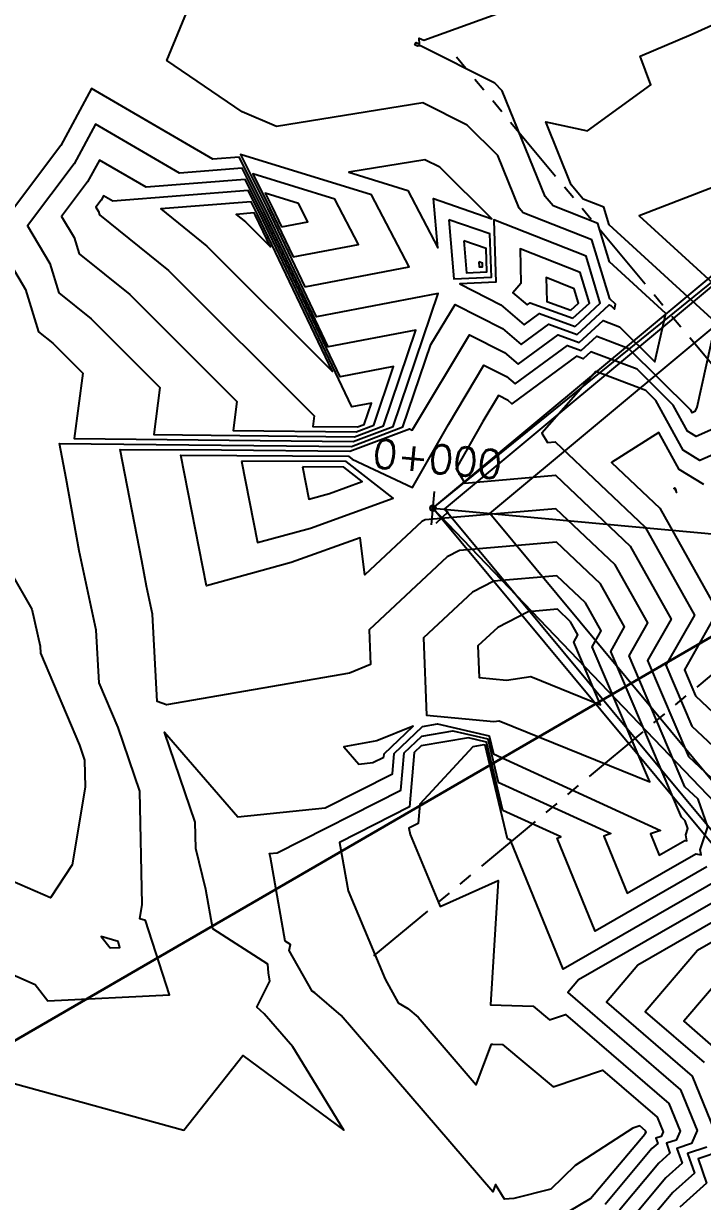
# Model space of a CAD drawing. Header units: metres. Extents: x 419533 to 423558, y 4805342 to 4807578.
# Drawn here: x 421780.04 to 421792.16, y 4806419.33 to 4806440.34 of the extents above; entities that cross this region are included whole.
import ezdxf

# ---------------------------------------------------------------- set-up
doc = ezdxf.new("R2010")
doc.units = ezdxf.units.M
doc.linetypes.add('PHANTOM', pattern=[2.5, 1.25, -0.25, 0.25, -0.25, 0.25, -0.25])
for name, color, linetype in [('_pieds', 253, 'Continuous'), ('C-ROAD-CNTR-N', 92, 'Continuous'), ('C-ROAD-STAN', 11, 'Continuous'), ('C-ROAD-STAN-MAJR', 11, 'Continuous'), ('C-ROAD-STAN-MINR', 11, 'Continuous'), ('C-TOPO-MAJR', 9, 'Continuous'), ('C-TOPO-MINR', 8, 'Continuous')]:
    doc.layers.add(name, color=color, linetype=linetype)
doc.styles.get("Standard").update_dxf_attribs({"font": 'simplex.shx'})

# ---------------------------------------------------------------- blocks, each defined once
blk = doc.blocks.new('AeccTickLine')
blk.add_line((0, -0.5), (0, 0.5))
blk = doc.blocks.new('AN30 +0 +0')
at = {"linetype": 'PHANTOM', "flags": 128}
for points in [[(0, -11.382), (0, 11.382)], [(-11.382, 0), (11.382, 0)]]:
    blk.add_lwpolyline(points, dxfattribs=at)
at = {"flags": 128}
blk.add_lwpolyline([(-4.744, -4.744), (-4.744, 4.744), (4.744, 4.744), (4.744, -4.744)], close=True, dxfattribs=at)
blk = doc.blocks.new('tower_bases_layout_1')
at = {"color": 31, "lineweight": 30, "true_color": 0xffbd7a, "elevation": 1718.013}
blk.add_lwpolyline([(423449.834, 4807399.592), (423130.593, 4807500.114), (421950.92, 4806612.998), (421795.045, 4806430.988), (421305.015, 4806147.038), (421305.015, 4806147.038), (420630.083, 4805770.97), (419765.157, 4805549.54), (419617.356, 4805580.088)], dxfattribs=at)
at = {"layer": '_pieds', "elevation": 1838.947, "flags": 128}
for points in [[(421794.339, 4806423.294), (421787.347, 4806431.698), (421795.751, 4806438.69), (421802.743, 4806430.286)], [(421794.357, 4806423.498), (421787.551, 4806431.68), (421795.733, 4806438.486), (421802.539, 4806430.304)]]:
    blk.add_lwpolyline(points, close=True, dxfattribs=at)
at = {"rotation": 39.7566429}
blk.add_blockref('AN30 +0 +0', (421795.045, 4806430.992, 1838.947), dxfattribs=at)
blk = doc.blocks.new('AeccTickTriangle')
at = {"color": 0, "linetype": 'ByBlock', "lineweight": -2}
blk.add_lwpolyline([(0, 0.67), (-0.58, -0.33), (0.58, -0.33)], close=True, dxfattribs=at)
at = {"color": 0, "linetype": 'ByBlock', "lineweight": -2, "const_width": 0.0625}
blk.add_lwpolyline([(-0.03, 0, 1), (0.03, 0, 1)], format="xyb", close=True, dxfattribs=at)
blk = doc.blocks.new('leg_extensions_profiles_1')
at = {"layer": 'C-ROAD-CNTR-N', "color": 92, "linetype": 'Continuous', "lineweight": -3, "flags": 128}
blk.add_lwpolyline([(421794.432, 4806424.311), (421787.347, 4806431.698), (421795.733, 4806438.486), (421801.726, 4806430.379)], dxfattribs=at)
at = {"layer": 'C-TOPO-MAJR', "color": 9, "linetype": 'Continuous', "lineweight": -3, "flags": 128}
for points, elevation in [([(421788.126, 4806418.177), (421790.16, 4806419.386), (421791.13, 4806420.537), (421791.14, 4806420.546), (421791.137, 4806420.556), (421791.147, 4806420.559), (421791.15, 4806420.568), (421791.139, 4806420.595), (421791.038, 4806420.682), (421790.914, 4806420.641), (421789.886, 4806419.974), (421789.45, 4806419.554), (421788.789, 4806419.385), (421788.622, 4806419.374), (421788.463, 4806419.634), (421788.415, 4806419.506), (421785.71, 4806422.652), (421785.241, 4806423.053), (421785.192, 4806423.082), (421784.782, 4806423.811), (421784.803, 4806423.916), (421784.712, 4806423.975), (421784.448, 4806425.467), (421784.43, 4806425.537), (421784.57, 4806425.551), (421786.776, 4806426.667), (421786.835, 4806427.334), (421787.151, 4806427.632), (421787.705, 4806427.726), (421788.328, 4806427.583), (421788.512, 4806426.814), (421790.519, 4806425.894), (421790.399, 4806425.851), (421790.815, 4806424.832), (421792.038, 4806425.536), (421792.135, 4806425.519), (421792.119, 4806425.606), (421792.25, 4806426.018), (421792.078, 4806426.507), (421791.844, 4806426.727), (421790.848, 4806429.063), (421791.181, 4806429.652), (421790.602, 4806430.686), (421789.543, 4806431.688), (421787.208, 4806431.489), (421787.15, 4806431.459), (421786.132, 4806430.512), (421786.051, 4806431.172), (421784.819, 4806430.727), (421783.305, 4806430.312), (421782.849, 4806432.644), (421785.839, 4806432.626), (421785.907, 4806432.573), (421786.981, 4806432.066), (421787.622, 4806433.193), (421788.258, 4806434.251), (421788.657, 4806434.047), (421788.812, 4806433.914), (421789.746, 4806434.599), (421789.994, 4806434.509), (421790.274, 4806434.767), (421790.833, 4806434.555), (421791.941, 4806433.451), (421791.962, 4806433.414), (421791.974, 4806433.407), (421792.032, 4806433.432), (421792.062, 4806433.503), (421792.396, 4806435.008), (421790.49, 4806436.752), (421790.395, 4806437.069), (421790.027, 4806437.213), (421789.816, 4806437.464), (421789.359, 4806438.589), (421790.108, 4806438.43), (421791.235, 4806439.247), (421791.046, 4806439.76), (421791.955, 4806440.147), (421793.235, 4806440.723)], 1790), ([(421793.019, 4806424.356), (421792.067, 4806423.808), (421791.132, 4806422.718), (421792.186, 4806421.81)], 1795), ([(421792.505, 4806420.236), (421792.079, 4806420.096), (421792.231, 4806419.662), (421791.756, 4806419.231)], 1795)]:
    blk.add_lwpolyline(points, dxfattribs=dict(at, elevation=elevation))
for points, elevation in [([(421783.849, 4806433.599), (421783.783, 4806433.083), (421785.976, 4806433.06), (421786.292, 4806433.18), (421786.646, 4806434.224), (421785.689, 4806434.04), (421784.292, 4806436.974), (421783.997, 4806437.562), (421782.231, 4806437.423), (421781.398, 4806437.908), (421781.185, 4806437.517), (421780.721, 4806436.899), (421780.942, 4806436.525), (421781.033, 4806436.236), (421781.938, 4806435.507), (421783.849, 4806433.599)], 1785), ([(421784.644, 4806436.714), (421785.117, 4806436.805), (421784.946, 4806437.132), (421784.351, 4806437.316), (421784.476, 4806437.066), (421784.644, 4806436.714)], 1790), ([(421788.166, 4806436.091), (421788.173, 4806436.001), (421788.231, 4806436.004), (421788.229, 4806436.07), (421788.166, 4806436.091)], 1790), ([(421789.81, 4806435.229), (421789.947, 4806435.356), (421789.87, 4806435.613), (421789.366, 4806435.811), (421789.377, 4806435.387), (421789.81, 4806435.229)], 1785)]:
    blk.add_lwpolyline(points, close=True, dxfattribs=dict(at, elevation=elevation))
at = {"layer": 'C-TOPO-MINR', "color": 8, "linetype": 'Continuous', "lineweight": -3, "flags": 128}
for points, elevation in [([(421779.876, 4806421.437), (421782.901, 4806420.604), (421783.955, 4806421.94), (421785.757, 4806420.603), (421784.848, 4806422.09), (421784.337, 4806422.683), (421784.204, 4806422.797), (421784.438, 4806423.262), (421784.412, 4806423.412), (421784.403, 4806423.565), (421783.419, 4806424.195), (421783.295, 4806424.895), (421783.114, 4806425.627), (421783.104, 4806426.1), (421782.554, 4806427.703), (421783.866, 4806426.194), (421785.424, 4806426.356), (421786.623, 4806426.963), (421786.655, 4806427.326), (421787.163, 4806427.805), (421787.431, 4806427.85), (421788.352, 4806427.639), (421788.429, 4806427.32), (421791.411, 4806425.952), (421791.232, 4806425.889), (421791.387, 4806425.51), (421791.842, 4806425.772), (421791.878, 4806425.766), (421791.858, 4806425.872), (421791.895, 4806425.987), (421791.847, 4806426.124), (421791.781, 4806426.185), (421790.519, 4806429.145), (421790.766, 4806429.582), (421790.336, 4806430.348), (421789.551, 4806431.091), (421787.821, 4806430.944), (421787.602, 4806430.83), (421786.208, 4806429.532), (421786.231, 4806428.908), (421785.857, 4806428.758), (421782.593, 4806428.189), (421782.426, 4806428.249), (421782.343, 4806429.806), (421782.234, 4806430.307), (421782.153, 4806430.762), (421781.764, 4806432.748), (421783.571, 4806432.737), (421785.867, 4806432.713), (421786.926, 4806433.113), (421786.977, 4806433.089), (421787.005, 4806433.138), (421787.999, 4806434.793), (421788.624, 4806434.474), (421788.866, 4806434.266), (421789.58, 4806434.79), (421789.957, 4806434.653), (421790.383, 4806435.046), (421790.677, 4806434.934), (421791.308, 4806434.306), (421791.501, 4806435.173), (421790.497, 4806436.091), (421790.29, 4806436.777), (421789.492, 4806437.091), (421789.351, 4806437.258), (421788.585, 4806439.144), (421788.449, 4806439.279), (421787.123, 4806439.947), (421787.074, 4806439.939), (421787.022, 4806439.961), (421787.05, 4806440.005), (421787.108, 4806439.977), (421787.1, 4806440.082), (421787.183, 4806440.047), (421788.553, 4806440.537)], 1789), ([(421779.63, 4806423.476), (421780.25, 4806423.203), (421780.476, 4806422.914), (421782.648, 4806423.019), (421782.219, 4806424.346), (421782.116, 4806424.377), (421782.158, 4806424.63), (421782.117, 4806426.651), (421781.727, 4806427.786), (421781.389, 4806428.583), (421781.339, 4806429.521), (421781.032, 4806430.94), (421780.802, 4806432.226), (421780.68, 4806432.852), (421781.249, 4806432.849), (421785.894, 4806432.8), (421786.812, 4806433.147), (421787.311, 4806434.619), (421787.741, 4806435.334), (421788.59, 4806434.901), (421788.919, 4806434.618), (421789.414, 4806434.982), (421789.92, 4806434.797), (421790.492, 4806435.325), (421790.522, 4806435.313), (421790.586, 4806435.249), (421790.605, 4806435.337), (421790.503, 4806435.431), (421790.185, 4806436.486), (421788.957, 4806436.969), (421788.887, 4806437.052), (421788.506, 4806437.989), (421787.959, 4806438.529), (421787.164, 4806438.929), (421784.553, 4806438.505), (421783.944, 4806438.766), (421782.601, 4806439.683), (421783.03, 4806440.735)], 1788), ([(421793.526, 4806437.874), (421791.029, 4806436.914), (421793.291, 4806434.844)], 1791), ([(421792.769, 4806433.296), (421792.043, 4806432.979), (421791.889, 4806433.073), (421791.634, 4806433.534), (421790.989, 4806434.176), (421790.165, 4806434.489), (421790.031, 4806434.365), (421789.912, 4806434.408), (421788.758, 4806433.562), (421788.691, 4806433.62), (421788.517, 4806433.709), (421788.239, 4806433.247), (421787.762, 4806432.408), (421787.915, 4806432.147), (421789.534, 4806432.286), (421790.867, 4806431.023), (421791.596, 4806429.722), (421791.177, 4806428.981), (421791.907, 4806427.269), (421792.31, 4806426.891)], 1791), ([(421792.234, 4806425.3), (421790.243, 4806424.153), (421789.565, 4806425.813), (421789.627, 4806425.835), (421788.594, 4806426.309), (421788.303, 4806427.527), (421787.979, 4806427.602), (421787.139, 4806427.459), (421787.015, 4806427.342), (421786.929, 4806426.371), (421785.681, 4806425.739), (421785.833, 4806424.874), (421786.493, 4806423.296), (421786.728, 4806422.879), (421786.902, 4806422.775), (421787.082, 4806422.621), (421788.121, 4806421.412), (421788.392, 4806422.14), (421788.417, 4806422.137), (421788.589, 4806422.131), (421789.492, 4806421.381), (421790.376, 4806421.677), (421791.349, 4806420.838), (421791.454, 4806420.578), (421791.418, 4806420.495), (421791.325, 4806420.464), (421791.358, 4806420.37), (421791.255, 4806420.276), (421790.418, 4806419.282)], 1791), ([(421793.506, 4806433.161), (421792.111, 4806432.552), (421791.815, 4806432.731), (421791.326, 4806433.617), (421791.145, 4806433.798), (421790.254, 4806434.135), (421789.816, 4806433.634), (421789.292, 4806433.038), (421789.391, 4806432.871), (421789.526, 4806432.883), (421791.132, 4806431.361), (421792.012, 4806429.792), (421791.506, 4806428.898), (421791.97, 4806427.811), (421792.541, 4806427.275)], 1792), ([(421792.43, 4806425.064), (421789.671, 4806423.475), (421788.732, 4806425.775), (421788.736, 4806425.777), (421788.677, 4806425.803), (421788.278, 4806427.472), (421788.254, 4806427.477), (421788.061, 4806427.444), (421787.113, 4806426.422), (421787.082, 4806426.074), (421786.919, 4806425.992), (421786.939, 4806425.879), (421787.477, 4806424.593), (421788.513, 4806425.056), (421788.377, 4806422.841), (421789.134, 4806422.819), (421789.427, 4806422.575), (421789.714, 4806422.671), (421791.558, 4806421.081), (421791.757, 4806420.587), (421791.69, 4806420.43), (421791.514, 4806420.372), (421791.577, 4806420.193), (421791.38, 4806420.015), (421790.675, 4806419.177)], 1792), ([(421792.18, 4806432.124), (421791.742, 4806432.39), (421791.379, 4806433.048), (421790.536, 4806432.515), (421791.398, 4806431.698), (421792.427, 4806429.862), (421791.835, 4806428.816), (421792.032, 4806428.353), (421792.772, 4806427.658)], 1793), ([(421792.626, 4806424.828), (421789.946, 4806423.285), (421789.754, 4806423.06), (421791.767, 4806421.324), (421792.06, 4806420.597), (421791.962, 4806420.365), (421791.702, 4806420.28), (421791.795, 4806420.016), (421791.506, 4806419.754), (421790.933, 4806419.073)], 1793), ([(421792.822, 4806424.592), (421791.006, 4806423.546), (421790.443, 4806422.889), (421791.976, 4806421.567), (421792.364, 4806420.607)], 1794), ([(421792.233, 4806420.3), (421791.891, 4806420.188), (421792.013, 4806419.839), (421791.631, 4806419.492), (421791.19, 4806418.969)], 1794), ([(421793.127, 4806424.069), (421791.822, 4806422.547), (421792.395, 4806422.053)], 1796), ([(421779.815, 4806430.551), (421780.192, 4806429.9), (421780.336, 4806429.237), (421780.342, 4806429.111), (421781.037, 4806427.473), (421781.13, 4806427.203), (421781.14, 4806426.722), (421780.907, 4806425.336), (421780.52, 4806424.747), (421779.704, 4806425.107)], 1787)]:
    blk.add_lwpolyline(points, dxfattribs=dict(at, elevation=elevation))
for points, elevation in [([(421781.097, 4806434.108), (421780.947, 4806432.939), (421785.921, 4806432.886), (421786.639, 4806433.158), (421787.441, 4806435.526), (421785.271, 4806435.11), (421784.366, 4806437.011), (421783.888, 4806437.961), (421783.42, 4806437.924), (421781.256, 4806439.183), (421780.705, 4806438.168), (421779.502, 4806436.567), (421780.076, 4806435.596), (421780.31, 4806434.846), (421780.563, 4806434.642), (421781.097, 4806434.108)], 1787), ([(421782.473, 4806433.854), (421782.365, 4806433.011), (421785.949, 4806432.973), (421786.465, 4806433.169), (421787.044, 4806434.875), (421785.48, 4806434.575), (421784.329, 4806436.993), (421783.942, 4806437.762), (421782.826, 4806437.673), (421781.327, 4806438.545), (421780.945, 4806437.842), (421780.112, 4806436.733), (421780.509, 4806436.061), (421780.671, 4806435.541), (421781.25, 4806435.075), (421782.473, 4806433.854)], 1786), ([(421785.062, 4806435.644), (421786.921, 4806436.001), (421786.25, 4806437.289), (421783.91, 4806438.008), (421784.402, 4806437.029), (421785.062, 4806435.644)], 1788), ([(421786.902, 4806437.367), (421787.435, 4806436.345), (421787.36, 4806437.219), (421788.398, 4806436.862), (421787.469, 4806437.779), (421787.205, 4806437.912), (421785.848, 4806437.691), (421786.902, 4806437.367)], 1787), ([(421784.853, 4806436.179), (421786.019, 4806436.403), (421785.598, 4806437.211), (421784.131, 4806437.662), (421784.439, 4806437.048), (421784.853, 4806436.179)], 1789), ([(421785.225, 4806433.344), (421785.201, 4806433.155), (421786.003, 4806433.147), (421786.119, 4806433.191), (421786.248, 4806433.573), (421785.898, 4806433.506), (421784.256, 4806436.956), (421784.051, 4806437.363), (421781.637, 4806437.172), (421781.468, 4806437.27), (421781.425, 4806437.191), (421781.331, 4806437.066), (421781.376, 4806436.99), (421781.394, 4806436.931), (421782.626, 4806435.94), (421785.225, 4806433.344)], 1784), ([(421783.313, 4806436.373), (421785.552, 4806434.137), (421784.219, 4806436.937), (421784.105, 4806437.163), (421782.49, 4806437.035), (421783.313, 4806436.373)], 1783), ([(421784.001, 4806436.806), (421784.449, 4806436.359), (421784.182, 4806436.919), (421784.159, 4806436.964), (421783.836, 4806436.938), (421784.001, 4806436.806)], 1782), ([(421787.628, 4806436.843), (421787.719, 4806435.791), (421788.39, 4806435.82), (421788.363, 4806436.591), (421787.628, 4806436.843)], 1788), ([(421789.883, 4806434.941), (421790.333, 4806435.356), (421790.08, 4806436.195), (421788.435, 4806436.841), (421788.435, 4806436.833), (421788.431, 4806436.828), (421788.47, 4806435.728), (421787.827, 4806435.7), (421788.557, 4806435.328), (421788.973, 4806434.97), (421789.249, 4806435.173), (421789.883, 4806434.941)], 1787), ([(421787.897, 4806436.467), (421787.946, 4806435.896), (421788.31, 4806435.912), (421788.296, 4806436.33), (421787.897, 4806436.467)], 1789), ([(421789.846, 4806435.085), (421790.14, 4806435.356), (421789.975, 4806435.904), (421788.901, 4806436.326), (421788.916, 4806435.703), (421788.771, 4806435.542), (421789.026, 4806435.323), (421789.083, 4806435.364), (421789.846, 4806435.085)], 1786), ([(421783.933, 4806432.54), (421784.218, 4806431.086), (421785.161, 4806431.345), (421786.636, 4806431.877), (421785.797, 4806432.529), (421783.933, 4806432.54)], 1791), ([(421785.018, 4806432.436), (421785.13, 4806431.861), (421785.504, 4806431.963), (421786.087, 4806432.174), (421785.755, 4806432.432), (421785.018, 4806432.436)], 1792), ([(421791.663, 4806432.036), (421791.696, 4806431.977), (421791.684, 4806432.039), (421791.669, 4806432.048), (421791.663, 4806432.06), (421791.648, 4806432.05), (421791.663, 4806432.036)], 1794), ([(421790.071, 4806430.01), (421789.56, 4806430.494), (421788.434, 4806430.398), (421788.055, 4806430.202), (421787.179, 4806429.387), (421787.232, 4806428.009), (421788.436, 4806427.893), (421788.532, 4806427.907), (421791.218, 4806426.817), (421790.189, 4806429.228), (421790.35, 4806429.512), (421790.071, 4806430.01)], 1788), ([(421789.805, 4806429.673), (421789.569, 4806429.897), (421789.047, 4806429.852), (421788.507, 4806429.573), (421788.151, 4806429.242), (421788.173, 4806428.681), (421788.662, 4806428.634), (421789.092, 4806428.698), (421790.337, 4806428.192), (421789.86, 4806429.31), (421789.935, 4806429.442), (421789.805, 4806429.673)], 1787), ([(421786.47, 4806427.259), (421786.476, 4806427.318), (421786.995, 4806427.808), (421786.347, 4806427.548), (421785.757, 4806427.445), (421786.026, 4806427.135), (421786.277, 4806427.161), (421786.47, 4806427.259)], 1788), ([(421781.728, 4806423.97), (421781.426, 4806424.062), (421781.588, 4806423.855), (421781.762, 4806423.864), (421781.728, 4806423.97)], 1787)]:
    blk.add_lwpolyline(points, close=True, dxfattribs=dict(at, elevation=elevation))
at = {"layer": 'C-ROAD-STAN', "color": 11, "linetype": 'Continuous', "lineweight": -3, "xscale": 0.02999999999999999, "yscale": 0.02999999999999999, "zscale": 0.02999999999999999}
blk.add_blockref('AeccTickTriangle', (421787.347, 4806431.698), dxfattribs=at)
at = {"layer": 'C-ROAD-STAN-MINR', "color": 11, "linetype": 'Continuous', "lineweight": -3, "xscale": 0.2999999999999999, "yscale": 0.2999999999999999, "zscale": 0.2999999999999999, "rotation": 133.8000037983411}
blk.add_blockref('AeccTickLine', (421787.51, 4806431.528), dxfattribs=at)

msp = doc.modelspace()

# ---------------------------------------------------------------- linework, layer by layer
at = {"layer": 'C-ROAD-CNTR-N', "color": 92, "linetype": 'Continuous', "lineweight": -3, "flags": 128}
msp.add_lwpolyline([(421787.347, 4806431.698), (421795.04, 4806430.99), (421801.726, 4806430.379)], dxfattribs=at)
at = {"layer": 'C-ROAD-STAN', "color": 11, "linetype": 'Continuous', "lineweight": -3}
msp.add_circle((421787.347, 4806431.698), 0.05, dxfattribs=at)
at = {"layer": 'C-TOPO-MAJR', "color": 9, "linetype": 'Continuous', "lineweight": -3, "flags": 128}
for points, elevation in [([(421788.126, 4806418.177), (421790.16, 4806419.386), (421791.13, 4806420.537), (421791.14, 4806420.546), (421791.137, 4806420.556), (421791.147, 4806420.559), (421791.15, 4806420.568), (421791.139, 4806420.595), (421791.038, 4806420.682), (421790.914, 4806420.641), (421789.886, 4806419.974), (421789.45, 4806419.554), (421788.789, 4806419.385), (421788.622, 4806419.374), (421788.463, 4806419.634), (421788.415, 4806419.506), (421785.71, 4806422.652), (421785.241, 4806423.053), (421785.192, 4806423.082), (421784.782, 4806423.811), (421784.803, 4806423.916), (421784.712, 4806423.975), (421784.448, 4806425.467), (421784.43, 4806425.537), (421784.57, 4806425.551), (421786.776, 4806426.667), (421786.835, 4806427.334), (421787.151, 4806427.632), (421787.705, 4806427.726), (421788.328, 4806427.583), (421788.512, 4806426.814), (421790.519, 4806425.894), (421790.399, 4806425.851), (421790.815, 4806424.832), (421792.038, 4806425.536), (421792.135, 4806425.519), (421792.119, 4806425.606), (421792.25, 4806426.018), (421792.078, 4806426.507), (421791.844, 4806426.727), (421790.848, 4806429.063), (421791.181, 4806429.652), (421790.602, 4806430.686), (421789.543, 4806431.688), (421787.208, 4806431.489), (421787.15, 4806431.459), (421786.132, 4806430.512), (421786.051, 4806431.172), (421784.819, 4806430.727), (421783.305, 4806430.312), (421782.849, 4806432.644), (421785.839, 4806432.626), (421785.907, 4806432.573), (421786.981, 4806432.066), (421787.622, 4806433.193), (421788.258, 4806434.251), (421788.657, 4806434.047), (421788.812, 4806433.914), (421789.746, 4806434.599), (421789.994, 4806434.509), (421790.274, 4806434.767), (421790.833, 4806434.555), (421791.941, 4806433.451), (421791.962, 4806433.414), (421791.974, 4806433.407), (421792.032, 4806433.432), (421792.062, 4806433.503), (421792.396, 4806435.008), (421790.49, 4806436.752), (421790.395, 4806437.069), (421790.027, 4806437.213), (421789.816, 4806437.464), (421789.359, 4806438.589), (421790.108, 4806438.43), (421791.235, 4806439.247), (421791.046, 4806439.76), (421791.955, 4806440.147), (421793.235, 4806440.723)], 1790), ([(421793.019, 4806424.356), (421792.067, 4806423.808), (421791.132, 4806422.718), (421792.186, 4806421.81)], 1795), ([(421792.505, 4806420.236), (421792.079, 4806420.096), (421792.231, 4806419.662), (421791.756, 4806419.231)], 1795)]:
    msp.add_lwpolyline(points, dxfattribs=dict(at, elevation=elevation))
for points, elevation in [([(421783.849, 4806433.599), (421783.783, 4806433.083), (421785.976, 4806433.06), (421786.292, 4806433.18), (421786.646, 4806434.224), (421785.689, 4806434.04), (421784.292, 4806436.974), (421783.997, 4806437.562), (421782.231, 4806437.423), (421781.398, 4806437.908), (421781.185, 4806437.517), (421780.721, 4806436.899), (421780.942, 4806436.525), (421781.033, 4806436.236), (421781.938, 4806435.507), (421783.849, 4806433.599)], 1785), ([(421784.644, 4806436.714), (421785.117, 4806436.805), (421784.946, 4806437.132), (421784.351, 4806437.316), (421784.476, 4806437.066), (421784.644, 4806436.714)], 1790), ([(421788.166, 4806436.091), (421788.173, 4806436.001), (421788.231, 4806436.004), (421788.229, 4806436.07), (421788.166, 4806436.091)], 1790), ([(421789.81, 4806435.229), (421789.947, 4806435.356), (421789.87, 4806435.613), (421789.366, 4806435.811), (421789.377, 4806435.387), (421789.81, 4806435.229)], 1785)]:
    msp.add_lwpolyline(points, close=True, dxfattribs=dict(at, elevation=elevation))
at = {"layer": 'C-TOPO-MINR', "color": 8, "linetype": 'Continuous', "lineweight": -3, "flags": 128}
for points, elevation in [([(421779.63, 4806423.476), (421780.25, 4806423.203), (421780.476, 4806422.914), (421782.648, 4806423.019), (421782.219, 4806424.346), (421782.116, 4806424.377), (421782.158, 4806424.63), (421782.117, 4806426.651), (421781.727, 4806427.786), (421781.389, 4806428.583), (421781.339, 4806429.521), (421781.032, 4806430.94), (421780.802, 4806432.226), (421780.68, 4806432.852), (421781.249, 4806432.849), (421785.894, 4806432.8), (421786.812, 4806433.147), (421787.311, 4806434.619), (421787.741, 4806435.334), (421788.59, 4806434.901), (421788.919, 4806434.618), (421789.414, 4806434.982), (421789.92, 4806434.797), (421790.492, 4806435.325), (421790.522, 4806435.313), (421790.586, 4806435.249), (421790.605, 4806435.337), (421790.503, 4806435.431), (421790.185, 4806436.486), (421788.957, 4806436.969), (421788.887, 4806437.052), (421788.506, 4806437.989), (421787.959, 4806438.529), (421787.164, 4806438.929), (421784.553, 4806438.505), (421783.944, 4806438.766), (421782.601, 4806439.683), (421783.03, 4806440.735)], 1788), ([(421779.876, 4806421.437), (421782.901, 4806420.604), (421783.955, 4806421.94), (421785.757, 4806420.603), (421784.848, 4806422.09), (421784.337, 4806422.683), (421784.204, 4806422.797), (421784.438, 4806423.262), (421784.412, 4806423.412), (421784.403, 4806423.565), (421783.419, 4806424.195), (421783.295, 4806424.895), (421783.114, 4806425.627), (421783.104, 4806426.1), (421782.554, 4806427.703), (421783.866, 4806426.194), (421785.424, 4806426.356), (421786.623, 4806426.963), (421786.655, 4806427.326), (421787.163, 4806427.805), (421787.431, 4806427.85), (421788.352, 4806427.639), (421788.429, 4806427.32), (421791.411, 4806425.952), (421791.232, 4806425.889), (421791.387, 4806425.51), (421791.842, 4806425.772), (421791.878, 4806425.766), (421791.858, 4806425.872), (421791.895, 4806425.987), (421791.847, 4806426.124), (421791.781, 4806426.185), (421790.519, 4806429.145), (421790.766, 4806429.582), (421790.336, 4806430.348), (421789.551, 4806431.091), (421787.821, 4806430.944), (421787.602, 4806430.83), (421786.208, 4806429.532), (421786.231, 4806428.908), (421785.857, 4806428.758), (421782.593, 4806428.189), (421782.426, 4806428.249), (421782.343, 4806429.806), (421782.234, 4806430.307), (421782.153, 4806430.762), (421781.764, 4806432.748), (421783.571, 4806432.737), (421785.867, 4806432.713), (421786.926, 4806433.113), (421786.977, 4806433.089), (421787.005, 4806433.138), (421787.999, 4806434.793), (421788.624, 4806434.474), (421788.866, 4806434.266), (421789.58, 4806434.79), (421789.957, 4806434.653), (421790.383, 4806435.046), (421790.677, 4806434.934), (421791.308, 4806434.306), (421791.501, 4806435.173), (421790.497, 4806436.091), (421790.29, 4806436.777), (421789.492, 4806437.091), (421789.351, 4806437.258), (421788.585, 4806439.144), (421788.449, 4806439.279), (421787.123, 4806439.947), (421787.074, 4806439.939), (421787.022, 4806439.961), (421787.05, 4806440.005), (421787.108, 4806439.977), (421787.1, 4806440.082), (421787.183, 4806440.047), (421788.553, 4806440.537)], 1789), ([(421793.526, 4806437.874), (421791.029, 4806436.914), (421793.291, 4806434.844)], 1791), ([(421792.769, 4806433.296), (421792.043, 4806432.979), (421791.889, 4806433.073), (421791.634, 4806433.534), (421790.989, 4806434.176), (421790.165, 4806434.489), (421790.031, 4806434.365), (421789.912, 4806434.408), (421788.758, 4806433.562), (421788.691, 4806433.62), (421788.517, 4806433.709), (421788.239, 4806433.247), (421787.762, 4806432.408), (421787.915, 4806432.147), (421789.534, 4806432.286), (421790.867, 4806431.023), (421791.596, 4806429.722), (421791.177, 4806428.981), (421791.907, 4806427.269), (421792.31, 4806426.891)], 1791), ([(421793.506, 4806433.161), (421792.111, 4806432.552), (421791.815, 4806432.731), (421791.326, 4806433.617), (421791.145, 4806433.798), (421790.254, 4806434.135), (421789.816, 4806433.634), (421789.292, 4806433.038), (421789.391, 4806432.871), (421789.526, 4806432.883), (421791.132, 4806431.361), (421792.012, 4806429.792), (421791.506, 4806428.898), (421791.97, 4806427.811), (421792.541, 4806427.275)], 1792), ([(421792.18, 4806432.124), (421791.742, 4806432.39), (421791.379, 4806433.048), (421790.536, 4806432.515), (421791.398, 4806431.698), (421792.427, 4806429.862), (421791.835, 4806428.816), (421792.032, 4806428.353), (421792.772, 4806427.658)], 1793), ([(421779.815, 4806430.551), (421780.192, 4806429.9), (421780.336, 4806429.237), (421780.342, 4806429.111), (421781.037, 4806427.473), (421781.13, 4806427.203), (421781.14, 4806426.722), (421780.907, 4806425.336), (421780.52, 4806424.747), (421779.704, 4806425.107)], 1787), ([(421792.234, 4806425.3), (421790.243, 4806424.153), (421789.565, 4806425.813), (421789.627, 4806425.835), (421788.594, 4806426.309), (421788.303, 4806427.527), (421787.979, 4806427.602), (421787.139, 4806427.459), (421787.015, 4806427.342), (421786.929, 4806426.371), (421785.681, 4806425.739), (421785.833, 4806424.874), (421786.493, 4806423.296), (421786.728, 4806422.879), (421786.902, 4806422.775), (421787.082, 4806422.621), (421788.121, 4806421.412), (421788.392, 4806422.14), (421788.417, 4806422.137), (421788.589, 4806422.131), (421789.492, 4806421.381), (421790.376, 4806421.677), (421791.349, 4806420.838), (421791.454, 4806420.578), (421791.418, 4806420.495), (421791.325, 4806420.464), (421791.358, 4806420.37), (421791.255, 4806420.276), (421790.418, 4806419.282)], 1791), ([(421792.43, 4806425.064), (421789.671, 4806423.475), (421788.732, 4806425.775), (421788.736, 4806425.777), (421788.677, 4806425.803), (421788.278, 4806427.472), (421788.254, 4806427.477), (421788.061, 4806427.444), (421787.113, 4806426.422), (421787.082, 4806426.074), (421786.919, 4806425.992), (421786.939, 4806425.879), (421787.477, 4806424.593), (421788.513, 4806425.056), (421788.377, 4806422.841), (421789.134, 4806422.819), (421789.427, 4806422.575), (421789.714, 4806422.671), (421791.558, 4806421.081), (421791.757, 4806420.587), (421791.69, 4806420.43), (421791.514, 4806420.372), (421791.577, 4806420.193), (421791.38, 4806420.015), (421790.675, 4806419.177)], 1792), ([(421792.626, 4806424.828), (421789.946, 4806423.285), (421789.754, 4806423.06), (421791.767, 4806421.324), (421792.06, 4806420.597), (421791.962, 4806420.365), (421791.702, 4806420.28), (421791.795, 4806420.016), (421791.506, 4806419.754), (421790.933, 4806419.073)], 1793), ([(421792.822, 4806424.592), (421791.006, 4806423.546), (421790.443, 4806422.889), (421791.976, 4806421.567), (421792.364, 4806420.607)], 1794), ([(421793.127, 4806424.069), (421791.822, 4806422.547), (421792.395, 4806422.053)], 1796), ([(421792.233, 4806420.3), (421791.891, 4806420.188), (421792.013, 4806419.839), (421791.631, 4806419.492), (421791.19, 4806418.969)], 1794)]:
    msp.add_lwpolyline(points, dxfattribs=dict(at, elevation=elevation))
for points, elevation in [([(421781.097, 4806434.108), (421780.947, 4806432.939), (421785.921, 4806432.886), (421786.639, 4806433.158), (421787.441, 4806435.526), (421785.271, 4806435.11), (421784.366, 4806437.011), (421783.888, 4806437.961), (421783.42, 4806437.924), (421781.256, 4806439.183), (421780.705, 4806438.168), (421779.502, 4806436.567), (421780.076, 4806435.596), (421780.31, 4806434.846), (421780.563, 4806434.642), (421781.097, 4806434.108)], 1787), ([(421782.473, 4806433.854), (421782.365, 4806433.011), (421785.949, 4806432.973), (421786.465, 4806433.169), (421787.044, 4806434.875), (421785.48, 4806434.575), (421784.329, 4806436.993), (421783.942, 4806437.762), (421782.826, 4806437.673), (421781.327, 4806438.545), (421780.945, 4806437.842), (421780.112, 4806436.733), (421780.509, 4806436.061), (421780.671, 4806435.541), (421781.25, 4806435.075), (421782.473, 4806433.854)], 1786), ([(421785.062, 4806435.644), (421786.921, 4806436.001), (421786.25, 4806437.289), (421783.91, 4806438.008), (421784.402, 4806437.029), (421785.062, 4806435.644)], 1788), ([(421786.902, 4806437.367), (421787.435, 4806436.345), (421787.36, 4806437.219), (421788.398, 4806436.862), (421787.469, 4806437.779), (421787.205, 4806437.912), (421785.848, 4806437.691), (421786.902, 4806437.367)], 1787), ([(421784.853, 4806436.179), (421786.019, 4806436.403), (421785.598, 4806437.211), (421784.131, 4806437.662), (421784.439, 4806437.048), (421784.853, 4806436.179)], 1789), ([(421785.225, 4806433.344), (421785.201, 4806433.155), (421786.003, 4806433.147), (421786.119, 4806433.191), (421786.248, 4806433.573), (421785.898, 4806433.506), (421784.256, 4806436.956), (421784.051, 4806437.363), (421781.637, 4806437.172), (421781.468, 4806437.27), (421781.425, 4806437.191), (421781.331, 4806437.066), (421781.376, 4806436.99), (421781.394, 4806436.931), (421782.626, 4806435.94), (421785.225, 4806433.344)], 1784), ([(421783.313, 4806436.373), (421785.552, 4806434.137), (421784.219, 4806436.937), (421784.105, 4806437.163), (421782.49, 4806437.035), (421783.313, 4806436.373)], 1783), ([(421784.001, 4806436.806), (421784.449, 4806436.359), (421784.182, 4806436.919), (421784.159, 4806436.964), (421783.836, 4806436.938), (421784.001, 4806436.806)], 1782), ([(421787.628, 4806436.843), (421787.719, 4806435.791), (421788.39, 4806435.82), (421788.363, 4806436.591), (421787.628, 4806436.843)], 1788), ([(421789.883, 4806434.941), (421790.333, 4806435.356), (421790.08, 4806436.195), (421788.435, 4806436.841), (421788.435, 4806436.833), (421788.431, 4806436.828), (421788.47, 4806435.728), (421787.827, 4806435.7), (421788.557, 4806435.328), (421788.973, 4806434.97), (421789.249, 4806435.173), (421789.883, 4806434.941)], 1787), ([(421787.897, 4806436.467), (421787.946, 4806435.896), (421788.31, 4806435.912), (421788.296, 4806436.33), (421787.897, 4806436.467)], 1789), ([(421789.846, 4806435.085), (421790.14, 4806435.356), (421789.975, 4806435.904), (421788.901, 4806436.326), (421788.916, 4806435.703), (421788.771, 4806435.542), (421789.026, 4806435.323), (421789.083, 4806435.364), (421789.846, 4806435.085)], 1786), ([(421783.933, 4806432.54), (421784.218, 4806431.086), (421785.161, 4806431.345), (421786.636, 4806431.877), (421785.797, 4806432.529), (421783.933, 4806432.54)], 1791), ([(421785.018, 4806432.436), (421785.13, 4806431.861), (421785.504, 4806431.963), (421786.087, 4806432.174), (421785.755, 4806432.432), (421785.018, 4806432.436)], 1792), ([(421791.663, 4806432.036), (421791.696, 4806431.977), (421791.684, 4806432.039), (421791.669, 4806432.048), (421791.663, 4806432.06), (421791.648, 4806432.05), (421791.663, 4806432.036)], 1794), ([(421790.071, 4806430.01), (421789.56, 4806430.494), (421788.434, 4806430.398), (421788.055, 4806430.202), (421787.179, 4806429.387), (421787.232, 4806428.009), (421788.436, 4806427.893), (421788.532, 4806427.907), (421791.218, 4806426.817), (421790.189, 4806429.228), (421790.35, 4806429.512), (421790.071, 4806430.01)], 1788), ([(421789.805, 4806429.673), (421789.569, 4806429.897), (421789.047, 4806429.852), (421788.507, 4806429.573), (421788.151, 4806429.242), (421788.173, 4806428.681), (421788.662, 4806428.634), (421789.092, 4806428.698), (421790.337, 4806428.192), (421789.86, 4806429.31), (421789.935, 4806429.442), (421789.805, 4806429.673)], 1787), ([(421786.47, 4806427.259), (421786.476, 4806427.318), (421786.995, 4806427.808), (421786.347, 4806427.548), (421785.757, 4806427.445), (421786.026, 4806427.135), (421786.277, 4806427.161), (421786.47, 4806427.259)], 1788), ([(421781.728, 4806423.97), (421781.426, 4806424.062), (421781.588, 4806423.855), (421781.762, 4806423.864), (421781.728, 4806423.97)], 1787)]:
    msp.add_lwpolyline(points, close=True, dxfattribs=dict(at, elevation=elevation))

# ---------------------------------------------------------------- block references
for name in ['leg_extensions_profiles_1', 'tower_bases_layout_1']:
    msp.add_blockref(name, (0, 0))
at = {"layer": 'C-ROAD-STAN-MAJR', "color": 11, "linetype": 'Continuous', "lineweight": -3, "xscale": 0.6, "yscale": 0.6, "zscale": 0.6, "rotation": 354.7384825188888}
msp.add_blockref('AeccTickLine', (421787.347, 4806431.698), dxfattribs=at)

# ---------------------------------------------------------------- texts
at = {"layer": 'C-ROAD-STAN-MAJR', "color": 11, "linetype": 'Continuous', "lineweight": -3, "insert": (421787.405, 4806432.323), "char_height": 0.508, "attachment_point": 8, "rotation": 354.7385}
msp.add_mtext('0+000', dxfattribs=at)

doc.saveas('drawing.dxf')
